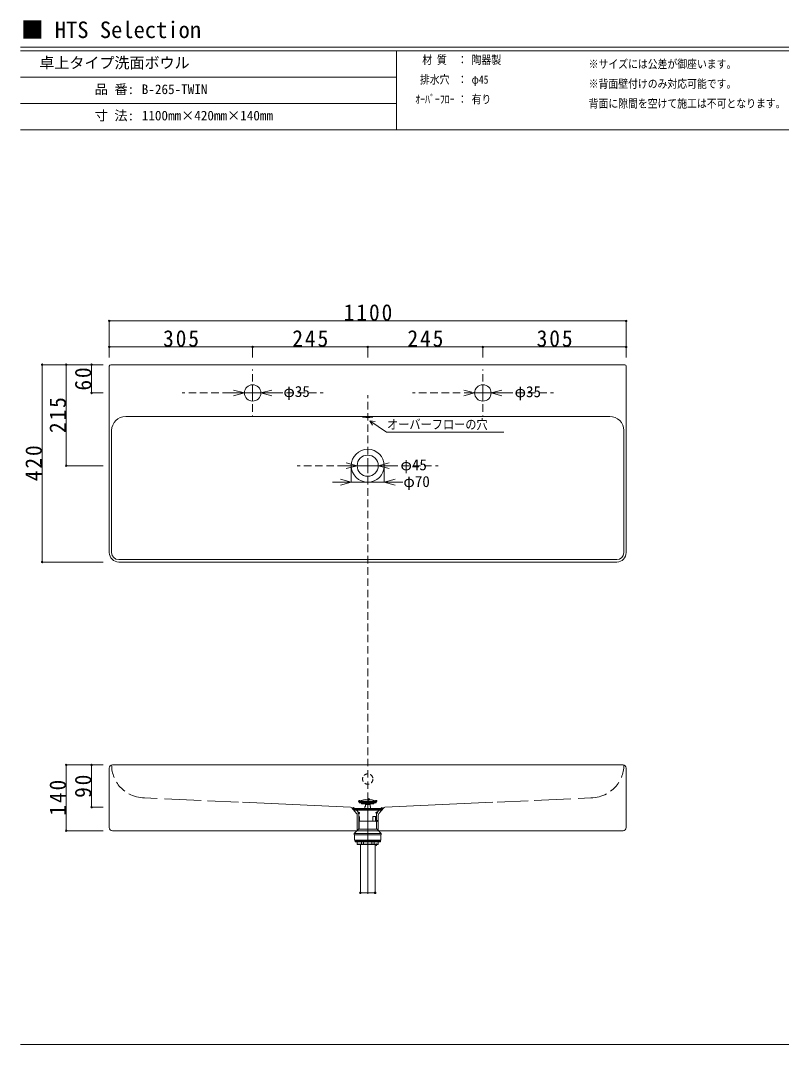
# Model space of a CAD drawing. Units: millimetres, scale not verified. Extents: x -1603 to 1623, y -1099 to 1081.
# Drawn here: x -1603 to 16, y -1099 to 1081 of the extents above; entities that cross this region are included whole.
import ezdxf
from ezdxf.enums import TextEntityAlignment as Align

# ---------------------------------------------------------------- set-up
doc = ezdxf.new("R2010")
doc.units = ezdxf.units.MM
doc.header["$LTSCALE"] = 8
doc.header["$PDMODE"] = 32
doc.header["$PDSIZE"] = 3.2
doc.linetypes.add('DASHED1', pattern=[1.8, 1.2, -0.6])
doc.linetypes.add('DASHED2', pattern=[3, 2, -1])
doc.layers.add('F-0', color=7, linetype='Continuous', lineweight=15)
doc.styles.add('ＭＳ ゴシック', font='')
doc.styles.get('ＭＳ ゴシック').set_extended_font_data('MS Gothic')

msp = doc.modelspace()

# ---------------------------------------------------------------- linework, layer by layer
at = {"layer": 'F-0'}
for p, q in [((1603.255, 1024.057), (-1603.338, 1024.057)), ((1603.255, 1016.057), (-1603.338, 1016.057)), ((-803.338, 1016.057), (-803.338, 848.057)), ((-803.338, 960.057), (-1603.338, 960.057)), ((-803.338, 904.057), (-1603.338, 904.057)), ((1603.255, 848.057), (-1603.338, 848.057)), ((-1414.362, 441.199), (-314.362, 441.199)), ((-1414.362, 441.199), (-1414.362, 363.529)), ((-314.362, 441.199), (-314.362, 363.529)), ((-1414.362, 385.894), (-1109.362, 385.894)), ((-1414.362, 385.894), (-1414.362, 363.529)), ((-1109.362, 385.894), (-1109.362, 363.529)), ((-1109.362, 385.894), (-864.362, 385.894)), ((-864.362, 385.894), (-864.362, 363.529)), ((-864.362, 385.894), (-619.362, 385.894)), ((-619.362, 385.894), (-619.362, 363.529)), ((-619.362, 385.894), (-314.362, 385.894)), ((-314.362, 385.894), (-314.362, 363.529)), ((-1557.329, 347.983), (-1557.329, -72.017)), ((-1557.329, 347.983), (-1427.09, 347.983)), ((-1506.023, 347.983), (-1506.023, 132.983)), ((-1506.023, 347.983), (-1427.09, 347.983)), ((-1452.086, 347.983), (-1452.086, 287.983)), ((-1452.086, 347.983), (-1427.09, 347.983)), ((-1414.362, 344.983), (-1414.362, 237.983)), ((-317.362, 347.983), (-1411.362, 347.983)), ((-314.362, 344.983), (-314.362, 237.983)), ((-1452.086, 287.983), (-1427.09, 287.983)), ((-1126.862, 287.983), (-1166.862, 287.983)), ((-1126.862, 287.983), (-1150.044, 294.195)), ((-1126.862, 287.983), (-1150.044, 281.771)), ((-1126.862, 287.983), (-1091.862, 287.983)), ((-1091.862, 287.983), (-1068.68, 294.195)), ((-1091.862, 287.983), (-1051.862, 287.983)), ((-1091.862, 287.983), (-1068.68, 281.771)), ((-636.862, 287.983), (-660.044, 294.195)), ((-636.862, 287.983), (-660.044, 281.771)), ((-636.862, 287.983), (-601.862, 287.983)), ((-601.862, 287.983), (-578.68, 294.195)), ((-601.862, 287.983), (-561.862, 287.983)), ((-601.862, 287.983), (-578.68, 281.771)), ((-1414.362, -52.017), (-1414.362, 237.983)), ((-1379.362, 237.983), (-349.362, 237.983)), ((-866.071, 236.492), (-862.118, 236.492)), ((-859.626, 228.912), (-854.119, 218.999)), ((-859.626, 228.912), (-848.245, 227.443)), ((-314.362, -52.017), (-314.362, 237.983)), ((-1409.362, 207.983), (-1409.362, -52.017)), ((-319.362, 207.983), (-319.362, -52.017)), ((-1506.023, 132.983), (-1427.09, 132.983)), ((-886.862, 132.983), (-926.862, 132.983)), ((-886.862, 132.983), (-910.044, 139.195)), ((-886.862, 132.983), (-910.044, 126.771)), ((-899.362, 97.983), (-899.362, 132.983)), ((-886.862, 132.983), (-841.862, 132.983)), ((-841.862, 132.983), (-818.68, 139.195)), ((-841.862, 132.983), (-801.862, 132.983)), ((-841.862, 132.983), (-818.68, 126.771)), ((-829.362, 97.983), (-829.362, 132.983)), ((-899.362, 97.983), (-939.362, 97.983)), ((-899.362, 97.983), (-922.544, 104.195)), ((-899.362, 97.983), (-922.544, 91.771)), ((-899.362, 97.983), (-829.362, 97.983)), ((-829.362, 97.983), (-806.18, 104.195)), ((-829.362, 97.983), (-789.362, 97.983)), ((-829.362, 97.983), (-806.18, 91.771)), ((-1557.329, -72.017), (-1427.09, -72.017)), ((-334.362, -67.017), (-1394.362, -67.017)), ((-334.362, -72.017), (-1394.362, -72.017)), ((-1506.023, -504.079), (-1506.023, -644.079)), ((-1506.023, -504.079), (-1427.09, -504.079)), ((-1452.086, -504.079), (-1452.086, -594.079)), ((-1452.086, -504.079), (-1427.09, -504.079)), ((-1414.362, -637.412), (-1414.362, -510.745)), ((-321.028, -504.079), (-1407.695, -504.079)), ((-314.362, -637.412), (-314.362, -510.745)), ((-1339.362, -574.079), (-1312.186, -575.318)), ((-1296.798, -576.02), (-1218.818, -579.576)), ((-1205.648, -580.176), (-1139.559, -583.19)), ((-1130.766, -583.591), (-900.767, -594.079)), ((-882.362, -581.201), (-846.362, -581.201)), ((-882.362, -581.201), (-882.362, -582.201)), ((-882.362, -582.201), (-846.362, -582.201)), ((-882.362, -582.901), (-846.362, -582.901)), ((-882.362, -584.201), (-882.362, -582.901)), ((-882.362, -584.201), (-846.362, -584.201)), ((-882.162, -582.701), (-846.562, -582.701)), ((-881.862, -584.701), (-846.862, -584.701)), ((-877.362, -582.701), (-877.362, -582.201)), ((-877.362, -586.201), (-877.362, -584.701)), ((-877.362, -586.201), (-851.362, -586.201)), ((-877.362, -586.201), (-851.362, -586.201)), ((-877.362, -586.201), (-877.362, -587.201)), ((-877.362, -587.201), (-851.362, -587.201)), ((-869.362, -592.201), (-869.362, -587.206)), ((-859.362, -588.201), (-869.362, -588.201)), ((-864.362, -778.646), (-864.362, -576.209)), ((-859.362, -592.201), (-859.362, -587.206)), ((-851.362, -582.701), (-851.362, -582.201)), ((-851.362, -586.201), (-851.362, -584.701)), ((-851.362, -586.201), (-851.362, -587.201)), ((-846.362, -581.201), (-846.362, -582.201)), ((-846.362, -584.201), (-846.362, -582.901)), ((-597.957, -583.591), (-827.957, -594.079)), ((-523.075, -580.176), (-589.164, -583.19)), ((-431.926, -576.02), (-509.906, -579.576)), ((-389.362, -574.079), (-416.538, -575.318)), ((-1452.086, -594.079), (-1427.09, -594.079)), ((-888.021, -607.688), (-898.462, -595.158)), ((-894.362, -596.551), (-834.362, -596.551)), ((-894.362, -597.851), (-894.362, -596.551)), ((-894.362, -597.851), (-834.362, -597.851)), ((-892.88, -598.079), (-894.362, -597.851)), ((-892.88, -598.079), (-894.362, -597.851)), ((-894.362, -598.079), (-834.362, -598.079)), ((-894.362, -600.079), (-894.362, -598.079)), ((-894.362, -600.079), (-834.362, -600.079)), ((-883.362, -606.179), (-888.612, -600.079)), ((-883.362, -613.551), (-883.362, -606.179)), ((-883.362, -613.551), (-883.362, -606.179)), ((-883.362, -607.979), (-883.362, -624.347)), ((-870.262, -592.201), (-869.362, -592.201)), ((-870.262, -596.551), (-870.262, -592.201)), ((-859.362, -592.201), (-858.462, -592.201)), ((-858.462, -596.551), (-858.462, -592.201)), ((-845.362, -606.179), (-840.112, -600.079)), ((-845.362, -613.551), (-845.362, -606.179)), ((-845.362, -607.979), (-845.362, -624.347)), ((-840.703, -607.688), (-830.261, -595.158)), ((-835.843, -598.079), (-834.362, -597.851)), ((-835.843, -598.079), (-834.362, -597.851)), ((-834.362, -597.851), (-834.362, -596.551)), ((-834.362, -600.079), (-834.362, -598.079)), ((-886.862, -610.889), (-886.862, -644.079)), ((-845.362, -623.551), (-883.362, -623.551)), ((-883.362, -629.551), (-883.362, -623.551)), ((-883.362, -629.551), (-883.362, -623.551)), ((-883.362, -629.551), (-883.362, -641.153)), ((-882.862, -623.551), (-882.862, -629.551)), ((-882.862, -629.551), (-882.862, -641.153)), ((-882.061, -623.551), (-882.061, -613.551)), ((-853.489, -613.551), (-845.362, -613.551)), ((-853.489, -623.551), (-853.489, -613.551)), ((-848.06, -623.551), (-848.06, -613.551)), ((-846.662, -623.551), (-846.662, -613.551)), ((-845.862, -623.551), (-845.862, -629.551)), ((-845.862, -629.551), (-845.862, -641.153)), ((-845.362, -629.551), (-845.362, -623.551)), ((-845.362, -629.551), (-845.362, -641.153)), ((-841.862, -610.889), (-841.862, -644.079)), ((-1506.023, -644.079), (-1427.09, -644.079)), ((-1407.695, -644.079), (-321.028, -644.079)), ((-835.612, -650.236), (-893.112, -650.236)), ((-893.112, -653.153), (-893.112, -650.236)), ((-893.112, -653.153), (-835.612, -653.153)), ((-893.053, -650.094), (-884.112, -641.153)), ((-835.67, -650.094), (-893.053, -650.094)), ((-892.362, -653.153), (-892.362, -664.153)), ((-884.112, -641.153), (-844.612, -641.153)), ((-835.67, -650.094), (-844.612, -641.153)), ((-836.362, -653.153), (-836.362, -664.153)), ((-835.612, -653.153), (-835.612, -650.236)), ((-836.362, -664.153), (-892.361, -664.153)), ((-891.362, -665.153), (-837.362, -665.153)), ((-891.362, -667.253), (-837.362, -667.253)), ((-890.862, -667.753), (-837.862, -667.753)), ((-890.612, -665.153), (-890.612, -664.153)), ((-886.862, -667.753), (-886.862, -672.653)), ((-886.862, -672.653), (-841.862, -672.653)), ((-886.682, -672.653), (-886.682, -667.753)), ((-842.362, -673.153), (-886.362, -673.153)), ((-880.112, -673.153), (-880.112, -776.35)), ((-880.112, -673.653), (-848.612, -673.653)), ((-879.862, -673.653), (-879.862, -673.153)), ((-877.982, -672.653), (-877.982, -667.753)), ((-873.062, -672.653), (-873.062, -667.753)), ((-855.662, -672.653), (-855.662, -667.753)), ((-850.742, -672.653), (-850.742, -667.753)), ((-848.862, -673.653), (-848.862, -673.153)), ((-848.612, -673.153), (-848.612, -776.35)), ((-842.042, -672.653), (-842.042, -667.753)), ((-841.862, -667.753), (-841.862, -672.653)), ((-838.112, -665.153), (-838.112, -664.153)), ((-880.112, -776.35), (-848.612, -776.35)), ((-879.911, -776.551), (-880.112, -776.35)), ((-879.911, -776.551), (-848.812, -776.551)), ((-848.812, -776.551), (-848.612, -776.35)), ((-1603.338, -1099.302), (1603.255, -1099.302))]:
    msp.add_line(p, q, dxfattribs=at)
at = {"layer": 'F-0', "linetype": 'DASHED2'}
for p, q in [((-1109.362, 287.983), (-1109.362, 337.983)), ((-619.362, 287.983), (-619.362, 337.983)), ((-1109.362, 287.983), (-1259.362, 287.983)), ((-1109.362, 287.983), (-1109.362, 237.983)), ((-1109.362, 287.983), (-959.362, 287.983)), ((-619.362, 287.983), (-769.362, 287.983)), ((-619.362, 287.983), (-619.362, 237.983)), ((-619.362, 287.983), (-469.362, 287.983)), ((-864.362, 132.983), (-864.362, 282.983)), ((-864.362, 132.983), (-1014.362, 132.983)), ((-864.362, 132.983), (-714.362, 132.983)), ((-864.362, 132.983), (-864.362, -748.141))]:
    msp.add_line(p, q, dxfattribs=at)
at = {"layer": 'F-0'}
for points in [[(-859.626, 228.912), (-824.644, 204.619), (-629.446, 204.619), (-574.453, 204.619)], [(-891.362, -665.153), (-891.362, -667.253), (-891.362, -665.153)], [(-886.682, -672.653), (-886.681, -672.671), (-886.68, -672.689), (-886.679, -672.707), (-886.677, -672.725), (-886.674, -672.743), (-886.67, -672.761), (-886.666, -672.778), (-886.661, -672.796), (-886.656, -672.814), (-886.65, -672.831), (-886.643, -672.848), (-886.636, -672.865), (-886.628, -672.881), (-886.62, -672.898), (-886.611, -672.914), (-886.601, -672.929), (-886.591, -672.945), (-886.58, -672.959), (-886.569, -672.974), (-886.557, -672.988), (-886.544, -673.001), (-886.532, -673.015), (-886.518, -673.027), (-886.505, -673.039), (-886.49, -673.051), (-886.476, -673.062), (-886.461, -673.072), (-886.446, -673.082), (-886.43, -673.091), (-886.414, -673.1), (-886.398, -673.108), (-886.381, -673.115)], [(-886.357, -673.125), (-886.35, -673.127), (-886.344, -673.129), (-886.337, -673.131), (-886.331, -673.133), (-886.325, -673.135), (-886.318, -673.137), (-886.312, -673.139), (-886.305, -673.14), (-886.298, -673.142), (-886.292, -673.143), (-886.285, -673.144), (-886.279, -673.146), (-886.272, -673.147), (-886.265, -673.148), (-886.258, -673.149), (-886.252, -673.15), (-886.245, -673.15), (-886.238, -673.151), (-886.232, -673.151), (-886.225, -673.152), (-886.218, -673.152), (-886.212, -673.152), (-886.205, -673.153), (-886.198, -673.153)], [(-877.982, -672.653), (-877.982, -672.667), (-877.981, -672.682), (-877.98, -672.696), (-877.979, -672.71), (-877.978, -672.725), (-877.976, -672.739), (-877.974, -672.753), (-877.972, -672.768), (-877.969, -672.782), (-877.966, -672.796), (-877.962, -672.81), (-877.959, -672.824), (-877.955, -672.838), (-877.95, -672.852), (-877.945, -672.866), (-877.94, -672.879), (-877.935, -672.893), (-877.929, -672.906), (-877.923, -672.919), (-877.917, -672.932), (-877.91, -672.945), (-877.903, -672.957), (-877.895, -672.97), (-877.887, -672.982), (-877.879, -672.994), (-877.87, -673.005), (-877.861, -673.017), (-877.852, -673.028), (-877.842, -673.039), (-877.832, -673.049), (-877.822, -673.059), (-877.811, -673.069), (-877.8, -673.078), (-877.789, -673.087), (-877.777, -673.096), (-877.765, -673.104), (-877.752, -673.111), (-877.739, -673.118), (-877.726, -673.124)], [(-877.726, -673.124), (-877.713, -673.13), (-877.699, -673.135), (-877.685, -673.14), (-877.671, -673.144), (-877.657, -673.147), (-877.643, -673.149), (-877.628, -673.151), (-877.614, -673.152), (-877.599, -673.153)], [(-873.062, -672.653), (-873.062, -672.662), (-873.062, -672.671), (-873.061, -672.681), (-873.061, -672.69), (-873.061, -672.699), (-873.061, -672.709), (-873.061, -672.718), (-873.06, -672.727), (-873.06, -672.737), (-873.06, -672.746), (-873.059, -672.755), (-873.059, -672.765), (-873.059, -672.774), (-873.058, -672.783), (-873.058, -672.793), (-873.057, -672.802), (-873.056, -672.811), (-873.056, -672.821), (-873.055, -672.83), (-873.054, -672.839), (-873.054, -672.849), (-873.053, -672.858), (-873.052, -672.867), (-873.051, -672.876), (-873.05, -672.886), (-873.049, -672.895), (-873.048, -672.904), (-873.047, -672.914), (-873.046, -672.923), (-873.045, -672.932), (-873.043, -672.941), (-873.042, -672.951), (-873.041, -672.96), (-873.039, -672.969), (-873.037, -672.978), (-873.036, -672.987), (-873.034, -672.997), (-873.032, -673.006), (-873.03, -673.015)], [(-873.03, -673.015), (-873.028, -673.024), (-873.026, -673.034), (-873.024, -673.043), (-873.021, -673.052), (-873.019, -673.061), (-873.016, -673.069), (-873.014, -673.078), (-873.011, -673.087), (-873.008, -673.095), (-873.004, -673.104), (-873, -673.113), (-872.995, -673.122), (-872.99, -673.131), (-872.984, -673.14), (-872.977, -673.146), (-872.969, -673.151), (-872.96, -673.153)], [(-855.693, -673.015), (-855.695, -673.024), (-855.697, -673.034), (-855.7, -673.043), (-855.702, -673.052), (-855.704, -673.061), (-855.707, -673.069), (-855.71, -673.078), (-855.713, -673.087), (-855.716, -673.095), (-855.719, -673.104), (-855.723, -673.113), (-855.728, -673.122), (-855.733, -673.131), (-855.739, -673.14), (-855.746, -673.146), (-855.754, -673.151), (-855.763, -673.153)], [(-855.662, -672.653), (-855.662, -672.662), (-855.662, -672.671), (-855.662, -672.681), (-855.662, -672.69), (-855.662, -672.699), (-855.663, -672.709), (-855.663, -672.718), (-855.663, -672.727), (-855.663, -672.737), (-855.664, -672.746), (-855.664, -672.755), (-855.664, -672.765), (-855.665, -672.774), (-855.665, -672.783), (-855.666, -672.793), (-855.667, -672.802), (-855.667, -672.811), (-855.668, -672.821), (-855.668, -672.83), (-855.669, -672.839), (-855.67, -672.849), (-855.671, -672.858), (-855.672, -672.867), (-855.672, -672.876), (-855.673, -672.886), (-855.674, -672.895), (-855.675, -672.904), (-855.676, -672.914), (-855.678, -672.923), (-855.679, -672.932), (-855.68, -672.941), (-855.682, -672.951), (-855.683, -672.96), (-855.684, -672.969), (-855.686, -672.978), (-855.688, -672.987), (-855.689, -672.997), (-855.691, -673.006), (-855.693, -673.015)], [(-850.997, -673.124), (-851.011, -673.13), (-851.024, -673.135), (-851.038, -673.14), (-851.052, -673.144), (-851.067, -673.147), (-851.081, -673.149), (-851.095, -673.151), (-851.11, -673.152), (-851.124, -673.153)], [(-850.742, -672.653), (-850.742, -672.667), (-850.742, -672.682), (-850.743, -672.696), (-850.744, -672.71), (-850.746, -672.725), (-850.747, -672.739), (-850.749, -672.753), (-850.752, -672.768), (-850.755, -672.782), (-850.758, -672.796), (-850.761, -672.81), (-850.765, -672.824), (-850.769, -672.838), (-850.773, -672.852), (-850.778, -672.866), (-850.783, -672.879), (-850.789, -672.893), (-850.794, -672.906), (-850.8, -672.919), (-850.807, -672.932), (-850.814, -672.945), (-850.821, -672.957), (-850.828, -672.97), (-850.836, -672.982), (-850.844, -672.994), (-850.853, -673.005), (-850.862, -673.017), (-850.871, -673.028), (-850.881, -673.039), (-850.891, -673.049), (-850.902, -673.059), (-850.912, -673.069), (-850.923, -673.078), (-850.935, -673.087), (-850.947, -673.096), (-850.959, -673.104), (-850.971, -673.111), (-850.984, -673.118), (-850.997, -673.124)], [(-842.367, -673.125), (-842.373, -673.127), (-842.38, -673.129), (-842.386, -673.131), (-842.392, -673.133), (-842.399, -673.135), (-842.405, -673.137), (-842.412, -673.139), (-842.419, -673.14), (-842.425, -673.142), (-842.432, -673.143), (-842.438, -673.144), (-842.445, -673.146), (-842.452, -673.147), (-842.458, -673.148), (-842.465, -673.149), (-842.472, -673.15), (-842.478, -673.15), (-842.485, -673.151), (-842.492, -673.151), (-842.499, -673.152), (-842.505, -673.152), (-842.512, -673.152), (-842.519, -673.153), (-842.525, -673.153)], [(-842.042, -672.653), (-842.042, -672.671), (-842.043, -672.689), (-842.045, -672.707), (-842.047, -672.725), (-842.05, -672.743), (-842.053, -672.761), (-842.058, -672.778), (-842.062, -672.796), (-842.068, -672.814), (-842.074, -672.831), (-842.08, -672.848), (-842.088, -672.865), (-842.095, -672.881), (-842.104, -672.898), (-842.113, -672.914), (-842.122, -672.929), (-842.133, -672.945), (-842.143, -672.959), (-842.155, -672.974), (-842.167, -672.988), (-842.179, -673.001), (-842.192, -673.015), (-842.205, -673.027), (-842.219, -673.039), (-842.233, -673.051), (-842.248, -673.062), (-842.263, -673.072), (-842.278, -673.082), (-842.294, -673.091), (-842.309, -673.1), (-842.326, -673.108), (-842.342, -673.115)], [(-837.362, -665.153), (-837.362, -667.253), (-837.362, -665.153)]]:
    msp.add_lwpolyline(points, dxfattribs=at)
for centre, radius in [((-1109.362, 287.983), 17.5), ((-619.362, 287.983), 17.5), ((-864.362, 132.983), 35), ((-864.362, 132.983), 22.5)]:
    msp.add_circle(centre, radius, dxfattribs=at)
at = {"layer": 'F-0', "linetype": 'DASHED1'}
msp.add_circle((-864.362, -534.079), 11, dxfattribs=at)
at = {"layer": 'F-0'}
for centre, radius, start, end in [((-1411.362, 344.983), 3, 90, 180), ((-317.362, 344.983), 3, 0, 90), ((-1379.362, 207.983), 30, 90, 180), ((-349.362, 207.983), 30, 0, 90), ((-1394.362, -52.017), 20, 180, 270), ((-1394.362, -52.017), 15, 180, 270), ((-334.362, -52.017), 20, 270, 0), ((-334.362, -52.017), 15, 270, 0), ((-1407.695, -510.745), 6.667, 90, 180), ((-1339.362, -504.079), 70, 180.17321, 202.30958), ((-389.362, -504.079), 70, 337.69042, 359.82679), ((-321.028, -510.745), 6.667, 0, 90), ((-1339.362, -504.079), 70, 211.82402, 233.20826), ((-389.362, -504.079), 70, 306.79174, 328.17598), ((-1339.362, -504.079), 70, 241.53603, 270), ((-389.362, -504.079), 70, 270, 298.46397), ((-864.362, -619.701), 42.5, 64.94238, 115.05762), ((-882.162, -582.901), 0.2, 90, 180), ((-881.862, -584.201), 0.5, 180, 270), ((-846.862, -584.201), 0.5, 270, 0), ((-846.562, -582.901), 0.2, 0, 90), ((-900.767, -597.079), 3, 39.80557, 90), ((-900.767, -597.079), 3, 39.80557, 90), ((-891.862, -610.889), 5, 0, 39.80557), ((-836.862, -610.889), 5, 140.19443, 180), ((-827.957, -597.079), 3, 90, 140.19443), ((-1407.695, -637.412), 6.667, 180, 270), ((-892.912, -650.236), 0.2, 135, 180), ((-835.812, -650.236), 0.2, 0, 45), ((-321.028, -637.412), 6.667, 270, 0), ((-890.862, -667.253), 0.5, 180, 270), ((-886.362, -672.653), 0.5, 180, 270), ((-886.198, -672.682), 0.47, 247.09102, 250.33614), ((-842.525, -672.682), 0.47, 289.66386, 292.90898), ((-842.362, -672.653), 0.5, 270, 0), ((-837.862, -667.253), 0.5, 270, 0)]:
    msp.add_arc(centre, radius, start, end, dxfattribs=at)
msp.add_ellipse((-864.362, 236.492), major_axis=(11, 0), ratio=0.05, dxfattribs=at)
for p in [(-1414.362, 441.199), (-314.362, 441.199), (-1414.362, 385.894), (-1109.362, 385.894), (-864.362, 385.894), (-619.362, 385.894), (-314.362, 385.894), (-1557.329, 347.983), (-1506.023, 347.983), (-1452.086, 347.983), (-1452.086, 287.983), (-1506.023, 132.983), (-1557.329, -72.017), (-1506.023, -504.079), (-1452.086, -504.079), (-882.362, -581.044), (-862.505, -577.201), (-846.362, -581.044), (-1452.086, -594.079), (-894.362, -596.551), (-883.362, -606.179), (-845.362, -606.179), (-834.362, -596.222), (-845.362, -623.347), (-1506.023, -644.079), (-846.755, -673.653), (-880.112, -776.35), (-848.612, -776.35)]:
    msp.add_point(p, dxfattribs=at)

# ---------------------------------------------------------------- texts
at = {"layer": 'F-0', "style": 'ＭＳ ゴシック'}
for s, height, p in [('■ HTS Selection', 35.19, (-1602.187, 1032.933)), ('卓上タイプ洗面ボウル', 23.46, (-1563.338, 972.057)), ('品 番:', 20.53, (-1445.338, 918.057)), ('B-265-TWIN', 20.53, (-1345.239, 918.057)), ('寸 法:', 20.53, (-1445.338, 862.057)), ('1100mm×420mm×140mm', 20.53, (-1345.239, 862.057)), ('φ35', 23.46, (-1043.764, 272.267)), ('φ35', 23.46, (-551.787, 271.847)), ('φ45', 23.46, (-794.638, 116.251)), ('φ70', 23.46, (-788.456, 80.558))]:
    msp.add_text(s, height=height, dxfattribs=at).set_placement(p, align=Align.BOTTOM_LEFT)
at = {"layer": 'F-0', "style": 'ＭＳ ゴシック', "width": 0.85}
for s, height, p in [('材 質', 17.6, (-748.338, 983.057)), ('：', 17.6, (-673.338, 983.057)), ('陶器製', 17.6, (-643.338, 983.057)), ('※サイズには公差が御座います。', 17.6, (-394.174, 974.057)), ('排水穴', 17.6, (-753.338, 941.057)), ('：', 17.6, (-673.338, 941.057)), ('φ45', 17.6, (-643.338, 941.057)), ('※背面壁付けのみ対応可能です。', 17.6, (-394.174, 932.057)), ('ｵｰﾊﾞｰﾌﾛｰ', 17.6, (-763.338, 899.057)), ('：', 17.6, (-673.338, 899.057)), ('有り', 17.6, (-643.338, 899.057)), ('背面に隙間を空けて施工は不可となります。', 17.6, (-394.174, 890.057)), ('オーバーフローの穴', 20.53, (-823.348, 204.677))]:
    msp.add_text(s, height=height, dxfattribs=at).set_placement(p, align=Align.BOTTOM_LEFT)
at = {"layer": 'F-0', "color": 3, "char_height": 35.19, "attachment_point": 7, "style": 'ＭＳ ゴシック'}
for s, insert in [('\\T1.18;\\W0.95;1100', (-915.362, 441.199)), ('\\T1.18;\\W0.95;305', (-1299.862, 385.894)), ('\\T1.18;\\W0.95;245', (-1024.862, 385.894)), ('\\T1.18;\\W0.95;245', (-779.862, 385.894)), ('\\T1.18;\\W0.95;305', (-504.862, 385.894))]:
    msp.add_mtext(s, dxfattribs=dict(at, insert=insert))
at = {"layer": 'F-0', "color": 3, "char_height": 35.19, "attachment_point": 7, "rotation": 90, "style": 'ＭＳ ゴシック'}
for s, insert in [('\\T1.17;\\W0.95;60', (-1452.086, 292.983)), ('\\T1.18;\\W0.95;215', (-1506.023, 202.483)), ('\\T1.18;\\W0.95;420', (-1557.329, 99.983)), ('\\T1.18;\\W0.95;140', (-1506.023, -612.079)), ('\\T1.17;\\W0.95;90', (-1452.086, -574.079))]:
    msp.add_mtext(s, dxfattribs=dict(at, insert=insert))

doc.saveas('drawing.dxf')
